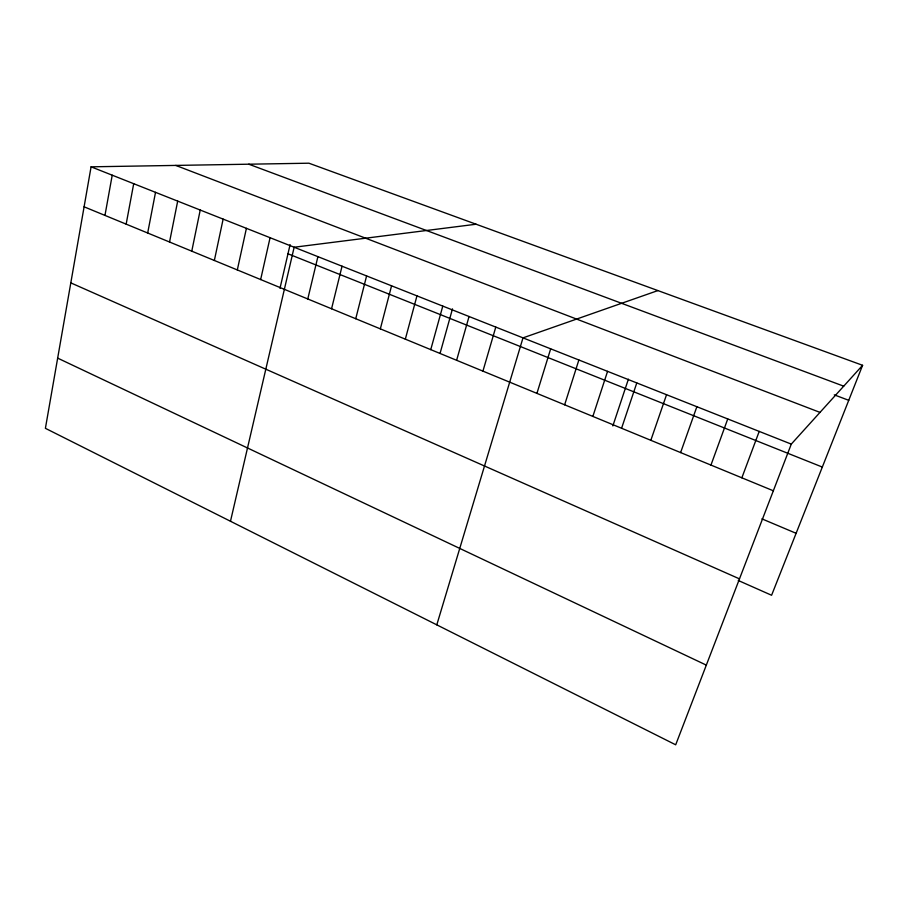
<?xml version="1.0" encoding="UTF-8"?>
<svg xmlns="http://www.w3.org/2000/svg" width="908" height="908" viewBox="0 0 908 908"><rect width="100%" height="100%" fill="white"/><g stroke="black" fill="none" stroke-linecap="round" stroke-linejoin="round"><path stroke-width="1.36" d="M91.084 166.822L45.4 428.326L675.688 744.798L791.288 444.114L862.6 365.3L308.913 163.202L91.084 166.822L791.288 444.114M104.965 215.4L112.217 175.199M126.155 224.14L133.703 183.7M147.675 233.004L155.518 192.337M169.546 242.016L177.684 201.122M191.77 251.176L200.225 210.043M214.356 260.483L223.13 219.112M237.317 269.937L246.409 228.328M260.653 279.55L270.073 237.703M279.993 288.313L290.095 244.627M230.484 521.26L294.147 247.237L476.087 224.231M307.778 298.97L317.902 256.646M331.568 308.765L342.044 266.203M355.743 318.731L366.594 275.93M380.339 328.855L391.564 285.816M405.331 339.161L416.954 295.872M430.755 349.637L442.786 306.098M440.096 353.269L452.479 308.868M456.622 360.283L469.05 316.506M482.931 371.122L495.791 327.084M436.793 624.852L522.997 337.867L657.88 290.583M536.923 393.38L550.679 348.831M564.64 404.798L578.873 359.988M592.856 416.42L607.565 371.349M612.843 425.931L628.404 379.169M621.583 428.258L636.792 382.926M650.832 440.301L666.551 394.708M680.614 452.57L696.867 406.716M710.953 465.078L727.751 418.951M741.859 477.801L759.213 431.414M862.6 365.3L771.596 595.262L738.238 580.473M248.769 164.2L843.714 386.172M834.27 394.855L848.742 400.315M175.766 165.415L819.992 412.391M287.972 253.786L822.33 467.064M84.092 206.808L773.344 490.785M761.914 518.865L796.123 533.302M70.813 282.876L739.475 578.861M57.658 358.127L706.322 665.121"/></g></svg>
